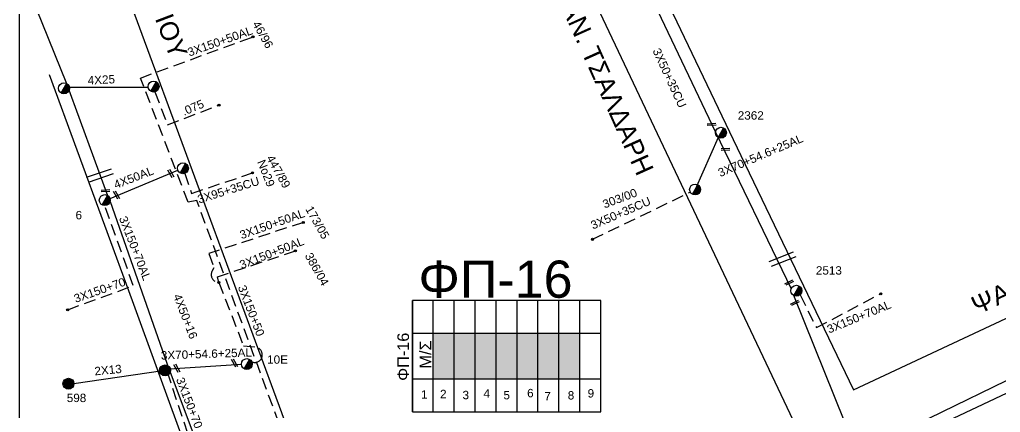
# Model space of a CAD drawing. Header units: millimetres. Extents: x 839 to 3144, y 747 to 1790.
# Drawn here: x 875.8 to 1086.6, y 1244.9 to 1329.4 of the extents above; entities that cross this region are included whole.
import ezdxf
from ezdxf.enums import TextEntityAlignment as Align

# ---------------------------------------------------------------- set-up
doc = ezdxf.new("R2010")
doc.units = ezdxf.units.MM
doc.linetypes.add('DASHED', pattern=[19.05, 12.7, -6.35])
for name, color, linetype in [('Ασφαλειοκιβώτια Χ.Τ 9 αναχωρήσεων', 7, 'Continuous'), ('Γέφυρες Εναερίου Δικτύου', 7, 'DASHED'), ('Γυμνά εναέρια ΧΤ (1Φ)   2x16AL', 7, 'Continuous'), ('Γυμνά εναέρια ΧΤ (3Φ)   3x50+35CU', 7, 'Continuous'), ('Γυμνά εναέρια ΧΤ και ΦΟΠ (3Φ)   4x50+16AL', 7, 'Continuous'), ('Εναέρια παροχή ΧΤ 4x25', 7, 'SYN_LINE'), ('Επιγραφές - Σχήματα', 7, 'Continuous'), ('Καλώδια ΧΤ   3x150+50AL', 7, 'DASHED'), ('Καλώδια ΧΤ   3x150+70AL', 7, 'DASHED'), ('Καλώδια ΧΤ   3x95+35CU', 7, 'DASHED'), ('Καλώδια ΧΤ   4x50AL', 7, 'DASHED'), ('Μηχανική τομή', 7, 'Continuous'), ('Στύλος Ξύλινος', 7, 'Continuous'), ('Στύλος Ξύλινος @ 1', 7, 'Continuous'), ('Στύλος ΦΜ', 7, 'Continuous'), ('Στύλος ΦΜ @ 1', 7, 'Continuous'), ('Συνδέσεις', 7, 'Continuous'), ('Συνεστραμμένα ΧΤ   3x70+54.6+25AL', 7, 'SYN_LINE'), ('Τομή', 7, 'Continuous'), ('Υπόβαθρο ΔΕΗ', 7, 'Continuous'), ('Υπόγεια καλώδια Παροχών ΧΤ   .075', 7, 'DASHED')]:
    doc.layers.add(name, color=color, linetype=linetype)
doc.styles.get("Standard").update_dxf_attribs({"font": 'ARIAL.TTF'})
doc.linetypes.add('SYN_LINE', pattern='A,0.5,-0.0001,["/\\/\\/\\/",Standard,S=0.1,R=0,X=0,Y=-0.05],-0.25', length=0.7501)

# ---------------------------------------------------------------- blocks, each defined once
blk = doc.blocks.new('ΑΣΦΑΛΕΙΟΚΙΒΩΤΙΟ ΥΠΟΣΤΑΘΜΟΥ 9 ΑΝΑΧΩΡΗΣΕΩΝ')
at = {"layer": 'Ασφαλειοκιβώτια Χ.Τ 9 αναχωρήσεων', "ltscale": 40}
for p, q in [((-23.8, 40.36), (24.02, 40.36)), ((-9.72, 40.36), (-9.72, -40.64)), ((9.94, 40.36), (9.94, -40.64)), ((-23.8, 31.36), (24.02, 31.36)), ((-23.8, 22.36), (24.02, 22.36)), ((-23.8, 13.36), (24.02, 13.36)), ((-23.8, 4.36), (24.02, 4.36)), ((-23.8, -4.64), (24.02, -4.64)), ((-23.8, -13.64), (24.02, -13.64)), ((-23.8, -22.64), (24.02, -22.64)), ((-23.8, -31.64), (24.02, -31.64))]:
    blk.add_line(p, q, dxfattribs=at)
at = {"layer": 'Ασφαλειοκιβώτια Χ.Τ 9 αναχωρήσεων'}
blk.add_lwpolyline([(-23.8, -40.64), (24.02, -40.64), (24.02, 40.36), (-23.8, 40.36)], close=True, dxfattribs=at)
for s, p in [('1', (-18.19, 36.66)), ('2', (-17.99, 28.44)), ('3', (-18.43, 18.79)), ('4', (-17.74, 9.77)), ('5', (-18.47, 1.19)), ('6', (-17.59, -8.98)), ('7', (-18.93, -16.39)), ('8', (-18.55, -26.45)), ('9', (-17.69, -35))]:
    blk.add_text(s, height=3.6, rotation=270, dxfattribs=at).set_placement(p)
at = {"layer": 'Ασφαλειοκιβώτια Χ.Τ 9 αναχωρήσεων', "ltscale": 40}
for tag, height, p in [('ΟΝΟΜΑ', 5, (-0.16, 44.31)), ('ΚΕΙΜΕΝΟ 1', 2, (17.06, 35.59)), ('ΚΕΙΜΕΝΟ 2', 2, (17.06, 26.88)), ('ΚΕΙΜΕΝΟ 3', 2, (17.06, 17.69)), ('ΚΕΙΜΕΝΟ 4', 2, (17.06, 8.71)), ('ΚΕΙΜΕΝΟ 5', 2, (17.06, -0.13)), ('ΚΕΙΜΕΝΟ 6', 2, (17.06, -9.05)), ('ΚΕΙΜΕΝΟ 7', 2, (17.06, -18.13)), ('ΚΕΙΜΕΝΟ 8', 2, (17.06, -26.85)), ('ΚΕΙΜΕΝΟ 9', 2, (17.06, -35.99)), ('ΣΧ', 2, (-0.1, -42.64))]:
    blk.add_attdef(tag, text='', height=height, dxfattribs=at).set_placement(p, align=Align.MIDDLE_CENTER)
blk = doc.blocks.new('ΥΠΑΡΧΩΝ ΤΣΙΜΕΝΤΕΝΙΟΣ ΣΤΥΛΟΣ')
at = {"layer": 'Στύλος ΦΜ'}
blk.add_hatch(color=7, dxfattribs=at).paths.add_polyline_path([(-1.29, -2.28, 0.574793), (2.62, 0, 0.268822), (1.3, 2.27)])
at = {"layer": 'Στύλος ΦΜ', "color": 7}
blk.add_line((-1.29, -2.28), (1.3, 2.27), dxfattribs=at)
blk.add_circle((0, 0), 2.62, dxfattribs=at)
at = {"layer": 'Στύλος ΦΜ', "flags": 4}
for tag, p in [('ΑΡΙΘΜΟΣ', (-4.68, 8.05)), ('ΤΥΠΟΣ', (-4.91, 3.03))]:
    blk.add_attdef(tag, p, '', height=4, dxfattribs=at)
blk = doc.blocks.new('ΤΟΜΗ')
at = {"layer": 'Τομή', "ltscale": 40}
for p, q in [((-5.68, 0), (5.68, 0)), ((5.68, -2.33), (-5.68, -2.33))]:
    blk.add_line(p, q, dxfattribs=at)
blk = doc.blocks.new('ΥΠΑΡΧΩΝ ΞΥΛΙΝΟΣ ΣΤΥΛΟΣ')
at = {"layer": 'Στύλος Ξύλινος'}
h = blk.add_hatch(color=7, dxfattribs=at)
h.paths.add_polyline_path([(-2.62, 0, 0.270008), (-1.29, -2.28), (1.3, 2.27, 0.576266)])
h.paths.add_polyline_path([(-1.29, -2.28, 0.574793), (2.62, 0, 0.268822), (1.3, 2.27)])
at = {"layer": 'Στύλος Ξύλινος', "color": 7}
blk.add_line((-1.29, -2.28), (1.3, 2.27), dxfattribs=at)
blk.add_circle((0, 0), 2.62, dxfattribs=at)
at = {"layer": 'Στύλος Ξύλινος', "flags": 4}
for tag, p in [('ΑΡΙΘΜΟΣ', (-4.91, 8.6)), ('ΤΥΠΟΣ', (-4.85, 3.39))]:
    blk.add_attdef(tag, p, '', height=4, dxfattribs=at)
blk = doc.blocks.new('ΜΗΧΑΝΙΚΗ ΤΟΜΗ')
at = {"layer": 'Μηχανική τομή', "ltscale": 40}
for p, q in [((-1.89, 0.78), (1.89, 0.78)), ((1.89, 0), (-1.89, 0))]:
    blk.add_line(p, q, dxfattribs=at)
blk = doc.blocks.new('A$C3F94617C')
at = {"layer": 'Μηχανική τομή', "xscale": 0.5, "yscale": 0.5, "zscale": 0.5}
blk.add_blockref('ΜΗΧΑΝΙΚΗ ΤΟΜΗ', (0.95, 0), dxfattribs=at)
blk = doc.blocks.new('_ΣΥΝΔΕΣΗ')
at = {"layer": 'Συνδέσεις', "linetype": 'SYN_LINE', "ltscale": 40}
blk.add_hatch(color=256, dxfattribs=at).paths.add_polyline_path([(0.5, -0.01, 1), (-0.5, -0.01, 1)])
at = {"layer": 'Συνδέσεις'}
blk.add_circle((0, -0.01), 0.5, dxfattribs=at)

msp = doc.modelspace()

# ---------------------------------------------------------------- hatches: boundary and pattern name
at = {"layer": 'Ασφαλειοκιβώτια Χ.Τ 9 αναχωρήσεων', "ltscale": 0.2}
for color, points in [(1, [(964.7, 1261.92), (964.7, 1252.09), (969.2, 1252.09), (969.2, 1261.92)]), (27, [(969.2, 1261.92), (969.2, 1252.09), (973.7, 1252.09), (973.7, 1261.92)]), (151, [(973.7, 1261.92), (973.7, 1252.09), (978.2, 1252.09), (978.2, 1261.92)]), (62, [(978.2, 1261.92), (978.2, 1252.09), (982.7, 1252.09), (982.7, 1261.92)]), (173, [(982.7, 1261.92), (982.7, 1252.09), (987.2, 1252.09), (987.2, 1261.92)]), (6, [(987.2, 1261.92), (987.2, 1252.09), (991.7, 1252.09), (991.7, 1261.92)]), (2, [(991.7, 1261.92), (991.7, 1252.09), (996.2, 1252.09), (996.2, 1261.92)])]:
    msp.add_hatch(color=color, dxfattribs=at).paths.add_polyline_path(points)

# ---------------------------------------------------------------- linework, layer by layer
at = {"layer": 'Γέφυρες Εναερίου Δικτύου', "color": 5, "linetype": 'Continuous', "ltscale": 0.2}
msp.add_lwpolyline([(879.33, 1331.81), (885.9, 1315.64), (894.68, 1291.58)], dxfattribs=at)
at = {"layer": 'Γέφυρες Εναερίου Δικτύου', "color": 85, "linetype": 'SYN_LINE', "ltscale": 15}
msp.add_lwpolyline([(1025.96, 1304.02), (1021.01, 1292.84)], dxfattribs=at)
at = {"layer": 'Γυμνά εναέρια ΧΤ (1Φ)   2x16AL', "color": 27, "linetype": 'Continuous', "ltscale": 0.2}
msp.add_lwpolyline([(906.6, 1253.81), (887.45, 1251.07)], dxfattribs=at)
at = {"layer": 'Γυμνά εναέρια ΧΤ (3Φ)   3x50+35CU', "color": 85, "ltscale": 0.2}
msp.add_lwpolyline([(980.04, 1401.45), (995.78, 1367.7), (1009.33, 1338.96), (1025.37, 1305.19), (1041.66, 1271.48)], dxfattribs=at)
at = {"layer": 'Γυμνά εναέρια ΧΤ (3Φ)   3x50+35CU', "color": 85, "linetype": 'DASHED', "ltscale": 0.2}
msp.add_lwpolyline([(998.97, 1282.13), (1019.96, 1292.3)], dxfattribs=at)
at = {"layer": 'Γυμνά εναέρια ΧΤ (3Φ)   3x50+35CU', "color": 1, "ltscale": 0.2}
msp.add_lwpolyline([(1057.64, 1237.18), (1071.28, 1243.67), (1090.71, 1253.09), (1111.86, 1262.82), (1131.43, 1272.3), (1160.52, 1285.85)], dxfattribs=at)
at = {"layer": 'Γυμνά εναέρια ΧΤ και ΦΟΠ (3Φ)   4x50+16AL', "color": 27, "ltscale": 0.2}
msp.add_lwpolyline([(895.24, 1290.26), (907.46, 1255.5), (921.27, 1218.56), (935.5, 1180.94)], dxfattribs=at)
at = {"layer": 'Εναέρια παροχή ΧΤ 4x25', "color": 5, "linetype": 'Continuous', "ltscale": 0.2}
msp.add_lwpolyline([(886.47, 1314.87), (903.42, 1314.88)], dxfattribs=at)
at = {"layer": 'Επιγραφές - Σχήματα'}
msp.add_lwpolyline([(875.79, 1777.39), (2904.25, 1777.39), (2904.25, 763.69), (875.79, 763.69)], close=True, dxfattribs=at)
at = {"layer": 'Καλώδια ΧΤ   3x150+50AL', "color": 2, "ltscale": 0.2}
msp.add_lwpolyline([(939.14, 1174.68, 1.355804), (931.61, 1180.64), (928.37, 1189.19), (948.4, 1197.41), (938.17, 1224.3), (939.08, 1224.92, 0.988903), (936.79, 1228.35), (913.88, 1290.46), (911.99, 1290.13), (901.77, 1316.83), (925.97, 1325.71)], format="xyb", dxfattribs=at)
at = {"layer": 'Καλώδια ΧΤ   3x150+50AL', "color": 27, "ltscale": 0.2}
msp.add_lwpolyline([(936.78, 1285.77), (916.46, 1279.09), (917.56, 1276.03), (917.18, 1275.34, 0.567085), (918.63, 1272.87), (923.9, 1259.2), (926.37, 1259, -0.55354), (927.72, 1256.42, -0.3866), (925.7, 1255.79, -2.149726)], format="xyb", dxfattribs=at)
msp.add_lwpolyline([(918.63, 1272.87), (918.29, 1274.04), (935.08, 1279.65)], dxfattribs=at)
at = {"layer": 'Καλώδια ΧΤ   3x150+70AL', "color": 5, "ltscale": 0.2}
msp.add_lwpolyline([(886.15, 1266.98), (900.22, 1272.18), (894.11, 1289.38)], dxfattribs=at)
at = {"layer": 'Καλώδια ΧΤ   3x150+70AL', "color": 173, "ltscale": 0.2}
msp.add_lwpolyline([(1043.55, 1270.19), (1047.08, 1263.14), (1060.91, 1270.43)], dxfattribs=at)
at = {"layer": 'Καλώδια ΧΤ   3x150+70AL', "color": 27, "ltscale": 0.2}
msp.add_lwpolyline([(897.91, 1235.24), (911.95, 1240.38), (907.69, 1253.16)], dxfattribs=at)
at = {"layer": 'Καλώδια ΧΤ   3x95+35CU', "color": 5, "ltscale": 0.2}
msp.add_lwpolyline([(911.32, 1296.32), (912.75, 1292.02), (925.88, 1296.42)], dxfattribs=at)
at = {"layer": 'Καλώδια ΧΤ   4x50AL', "color": 5, "linetype": 'Continuous', "ltscale": 0.2}
msp.add_lwpolyline([(895.22, 1290.93), (909.8, 1296.99)], dxfattribs=at)
at = {"layer": 'Συνεστραμμένα ΧΤ   3x70+54.6+25AL', "color": 173, "ltscale": 20}
msp.add_lwpolyline([(936.18, 1181.11), (937.34, 1184.57), (964.89, 1196.93), (967.62, 1196.2), (967.47, 1197.73), (984.7, 1205.35), (987.17, 1204.86), (988.37, 1206.21), (988.74, 1207.77), (1009.94, 1217.3), (1014.31, 1217.06), (1016.06, 1218.26), (1016.24, 1220.53), (1053.36, 1237.29), (1055.4, 1237.29), (1042.18, 1270.04)], dxfattribs=at)
at = {"layer": 'Συνεστραμμένα ΧΤ   3x70+54.6+25AL', "color": 27, "ltscale": 15}
msp.add_lwpolyline([(908.03, 1254.25), (923.46, 1255.31)], dxfattribs=at)
at = {"layer": 'Υπόβαθρο ΔΕΗ'}
msp.add_lwpolyline([(1055.01, 1249.72), (1154.37, 1296.31), (1120.51, 1365.51), (1096.94, 1413.81), (1084.21, 1439.62), (986.22, 1393.35), (1030.84, 1300.19), (1055.01, 1249.72)], dxfattribs=at)
msp.add_lwpolyline([(892.45, 1352.34), (932.11, 1244.9), (942.97, 1214.33, -0.324793), (961, 1205.75), (1042.06, 1243.25), (996.06, 1340.45), (973.88, 1387.33)], format="xyb", close=True, dxfattribs=at)
msp.add_lwpolyline([(881.83, 1170.39), (917.03, 1183.57, -0.403497), (923.28, 1205.05), (900.03, 1268.92), (882.22, 1317.48)], format="xyb", dxfattribs=at)
msp.add_lwpolyline([(1058.6, 1235.17), (1160.92, 1283.51), (1175.5, 1253.28), (1073.13, 1204.54)], close=True, dxfattribs=at)
at = {"layer": 'Υπόγεια καλώδια Παροχών ΧΤ   .075', "color": 5, "ltscale": 0.2}
msp.add_lwpolyline([(904.84, 1313.85), (907.61, 1306.75), (918.67, 1311)], dxfattribs=at)

# ---------------------------------------------------------------- block references
at = {"layer": 'Ασφαλειοκιβώτια Χ.Τ 9 αναχωρήσεων', "xscale": 0.5, "yscale": 0.5, "zscale": 0.5, "rotation": 90}
msp.add_blockref('ΑΣΦΑΛΕΙΟΚΙΒΩΤΙΟ ΥΠΟΣΤΑΘΜΟΥ 9 ΑΝΑΧΩΡΗΣΕΩΝ', (980.39, 1256.95), dxfattribs=at).add_auto_attribs({'ΟΝΟΜΑ': 'ΦΠ-16'})
at = {"layer": 'Επιγραφές - Σχήματα', "ltscale": 0.2}
for p, rotation in [((1023.6, 1306.62), 2.700174039078306), ((1026.59, 1301.25), 2.700174039078306), ((907.68, 1297.04), 298.5320165335949), ((893.31, 1292.35), 2.700174039078301), ((895.99, 1292.4), 298.5320165335949), ((1040.47, 1272.24), 26.55738572658048), ((1041.69, 1267.86), 26.55738572658048), ((908.97, 1255.13), 298.5320165335949), ((921.36, 1256.26), 298.5320165335949)]:
    msp.add_blockref('A$C3F94617C', p, dxfattribs=dict(at, rotation=rotation))
at = {"layer": 'Στύλος Ξύλινος @ 1', "ltscale": 40, "xscale": 0.4499999999998181, "yscale": 0.4499999999998181, "zscale": 0.4499999999998181}
msp.add_blockref('ΥΠΑΡΧΩΝ ΞΥΛΙΝΟΣ ΣΤΥΛΟΣ', (907.04, 1253.93), dxfattribs=at)
at = {"layer": 'Στύλος Ξύλινος @ 1', "ltscale": 40}
ref = msp.add_blockref('ΥΠΑΡΧΩΝ ΞΥΛΙΝΟΣ ΣΤΥΛΟΣ', (886.29, 1251.07), dxfattribs=dict(at, xscale=0.4499999999998181, yscale=0.4499999999998181, zscale=0.4499999999998181))
ref.add_attrib('ΑΡΙΘΜΟΣ', '598', (885.92, 1247.12), dxfattribs={"layer": 'Στύλος Ξύλινος', "height": 1.8, "flags": 4})
at = {"layer": 'Στύλος ΦΜ @ 1', "ltscale": 40, "xscale": 0.4499999999998181, "yscale": 0.4499999999998181, "zscale": 0.4499999999998181}
for p in [(885.32, 1314.62), (904.59, 1315), (910.89, 1297.42), (1021, 1292.85)]:
    msp.add_blockref('ΥΠΑΡΧΩΝ ΤΣΙΜΕΝΤΕΝΙΟΣ ΣΤΥΛΟΣ', p, dxfattribs=at)
at = {"layer": 'Στύλος ΦΜ @ 1', "ltscale": 40}
ref = msp.add_blockref('ΥΠΑΡΧΩΝ ΤΣΙΜΕΝΤΕΝΙΟΣ ΣΤΥΛΟΣ', (1026.54, 1305.05), dxfattribs=dict(at, xscale=0.4499999999998181, yscale=0.4499999999998181, zscale=0.4499999999998181))
ref.add_attrib('ΤΥΠΟΣ', '2362', (1030.16, 1307.88), dxfattribs={"layer": 'Στύλος ΦΜ', "height": 1.8, "flags": 4})
ref = msp.add_blockref('ΥΠΑΡΧΩΝ ΤΣΙΜΕΝΤΕΝΙΟΣ ΣΤΥΛΟΣ', (894.1, 1290.56), dxfattribs=dict(at, xscale=0.4499999999998181, yscale=0.4499999999998181, zscale=0.4499999999998181))
ref.add_attrib('ΤΥΠΟΣ', '6', (887.81, 1286.44), dxfattribs={"layer": 'Στύλος ΦΜ', "height": 1.8, "flags": 4})
ref = msp.add_blockref('ΥΠΑΡΧΩΝ ΤΣΙΜΕΝΤΕΝΙΟΣ ΣΤΥΛΟΣ', (1042.76, 1271.06), dxfattribs=dict(at, xscale=0.4499999999998181, yscale=0.4499999999998181, zscale=0.4499999999998181))
ref.add_attrib('ΤΥΠΟΣ', '2513', (1046.95, 1274.54), dxfattribs={"layer": 'Στύλος ΦΜ', "height": 1.8, "flags": 4})
ref = msp.add_blockref('ΥΠΑΡΧΩΝ ΤΣΙΜΕΝΤΕΝΙΟΣ ΣΤΥΛΟΣ', (924.63, 1255.29), dxfattribs=dict(at, xscale=0.4499999999998181, yscale=0.4499999999998181, zscale=0.4499999999998181))
ref.add_attrib('ΤΥΠΟΣ', '10E', (928.99, 1255.37), dxfattribs={"layer": 'Στύλος ΦΜ', "height": 1.8, "flags": 4})
at = {"layer": 'Συνδέσεις', "xscale": 0.4500000000000455, "yscale": 0.4500000000000455, "zscale": 0.4500000000000455}
for p in [(925.95, 1325.71), (918.64, 1311), (925.86, 1296.42), (936.76, 1285.77), (998.95, 1282.13), (935.06, 1279.66), (918.6, 1272.87), (1060.92, 1270.42), (886.12, 1266.98)]:
    msp.add_blockref('_ΣΥΝΔΕΣΗ', p, dxfattribs=at)
at = {"layer": 'Τομή'}
for p, xscale, yscale, zscale, rotation in [((892.84, 1296.38), 0.4999999999999484, 0.4999999999999484, 0.4999999999999484, 18.77201104758612), ((1039.54, 1278.39), 0.5000000000000175, 0.5000000000000175, 0.5000000000000175, 21.78262780266594)]:
    msp.add_blockref('ΤΟΜΗ', p, dxfattribs=dict(at, xscale=xscale, yscale=yscale, zscale=zscale, rotation=rotation))

# ---------------------------------------------------------------- texts
at = {"layer": 'Γυμνά εναέρια ΧΤ (3Φ)   3x50+35CU', "linetype": 'SYN_LINE', "ltscale": 20}
for rotation, p in [(294.6975, (1015.49, 1316.84)), (23.4282, (1004.99, 1287.78))]:
    msp.add_text('3X50+35CU', height=1.8, rotation=rotation, dxfattribs=at).set_placement(p, align=Align.MIDDLE)
at = {"layer": 'Γυμνά εναέρια ΧΤ και ΦΟΠ (3Φ)   4x50+16AL', "linetype": 'SYN_LINE', "ltscale": 20}
msp.add_text('4X50+16', height=1.8, rotation=291.1796, dxfattribs=at).set_placement((911.44, 1265.56), align=Align.MIDDLE)
at = {"layer": 'Εναέρια παροχή ΧΤ 4x25', "linetype": 'SYN_LINE', "ltscale": 20}
msp.add_text('4X25', height=1.8, rotation=2.7676, dxfattribs=at).set_placement((893.35, 1316.46), align=Align.MIDDLE)
at = {"layer": 'Επιγραφές - Σχήματα', "ltscale": 0.2, "attachment_point": 1}
for s, insert, char_height, width, rotation in [('ΧΑΛΑΝΔΡΙΟΥ', (899.14, 1355.78), 4, 19.6719, 290.8865), ('ΠΑΝ. ΤΣΑΛΔΑΡΗ', (994.03, 1337.66), 4, 45.2124, 294.1868), ('46/96', (927.33, 1329.35), 1.8, 20.6794, 299.387), ('Νο29', (928.49, 1299.47), 1.8, 20.6794, 291.8413), ('447/89', (930.34, 1300.5), 1.8, 20.6794, 299.387), ('303/00', (1000.89, 1290.43), 1.8, 20.6794, 20.7674), ('173/05', (938.71, 1289.55), 1.8, 20.6794, 299.387), ('386/04', (938.59, 1279.5), 1.8, 20.6794, 299.387), ('ΨΑΡΩΝ', (1079.9, 1269.41), 4, 19.6719, 24.9153), ('Μ/Σ', (961.79, 1254.34), 2.5, 6.1382, 90)]:
    msp.add_mtext(s, dxfattribs=dict(at, insert=insert, char_height=char_height, width=width, rotation=rotation))
at = {"layer": 'Επιγραφές - Σχήματα', "ltscale": 0.2, "insert": (961.51, 1277.56), "char_height": 8, "width": 39.9345, "attachment_point": 1}
msp.add_mtext('ΦΠ-16', dxfattribs=at)
at = {"layer": 'Επιγραφές - Σχήματα', "linetype": 'Continuous', "ltscale": 0.2, "insert": (891.79, 1254.65), "char_height": 1.8, "width": 3.6998, "attachment_point": 1, "rotation": 5.3295}
msp.add_mtext('2Χ13', dxfattribs=at)
at = {"layer": 'Καλώδια ΧΤ   3x150+50AL', "linetype": 'SYN_LINE', "ltscale": 20}
for rotation, p in [(19.5314, (918.86, 1324.72)), (19.4487, (930.08, 1285.42)), (21.3359, (929.97, 1279.21))]:
    msp.add_text('3X150+50AL', height=1.8, rotation=rotation, dxfattribs=at).set_placement(p, align=Align.MIDDLE)
at = {"layer": 'Καλώδια ΧΤ   3x150+50AL', "ltscale": 0.2, "insert": (924.35, 1272.49), "char_height": 1.8, "width": 20.6794, "attachment_point": 1, "rotation": 291.0963}
msp.add_mtext('3Χ150+50', dxfattribs=at)
at = {"layer": 'Καλώδια ΧΤ   3x150+70AL', "linetype": 'SYN_LINE', "ltscale": 20}
for s, rotation, p in [('3X150+70AL', 291.3096, (900.61, 1280.2)), ('3X150+70', 19.2473, (892.99, 1271.2)), ('3X150+70AL', 22.3095, (1056.21, 1265.46)), ('3X150+70', 291.1159, (912.29, 1246.96))]:
    msp.add_text(s, height=1.8, rotation=rotation, dxfattribs=at).set_placement(p, align=Align.MIDDLE)
at = {"layer": 'Καλώδια ΧΤ   3x95+35CU', "linetype": 'SYN_LINE', "ltscale": 20}
msp.add_text('3X95+35CU', height=1.8, rotation=17.3437, dxfattribs=at).set_placement((920.67, 1292.73), align=Align.MIDDLE)
at = {"layer": 'Καλώδια ΧΤ   4x50AL', "linetype": 'SYN_LINE', "ltscale": 20}
msp.add_text('4X50AL', height=1.8, rotation=21.3522, dxfattribs=at).set_placement((900.3, 1295.41), align=Align.MIDDLE)
at = {"layer": 'Συνεστραμμένα ΧΤ   3x70+54.6+25AL', "linetype": 'SYN_LINE', "ltscale": 20}
for rotation, p in [(23.0821, (1035.04, 1300.17)), (1.9396, (915.93, 1257.49))]:
    msp.add_text('3X70+54.6+25AL', height=1.8, rotation=rotation, dxfattribs=at).set_placement(p, align=Align.MIDDLE)
at = {"layer": 'Υπόγεια καλώδια Παροχών ΧΤ   .075', "linetype": 'SYN_LINE', "ltscale": 20}
msp.add_text('.075', height=1.8, rotation=22.9442, dxfattribs=at).set_placement((913.02, 1310.47), align=Align.MIDDLE)

doc.saveas('drawing.dxf')
